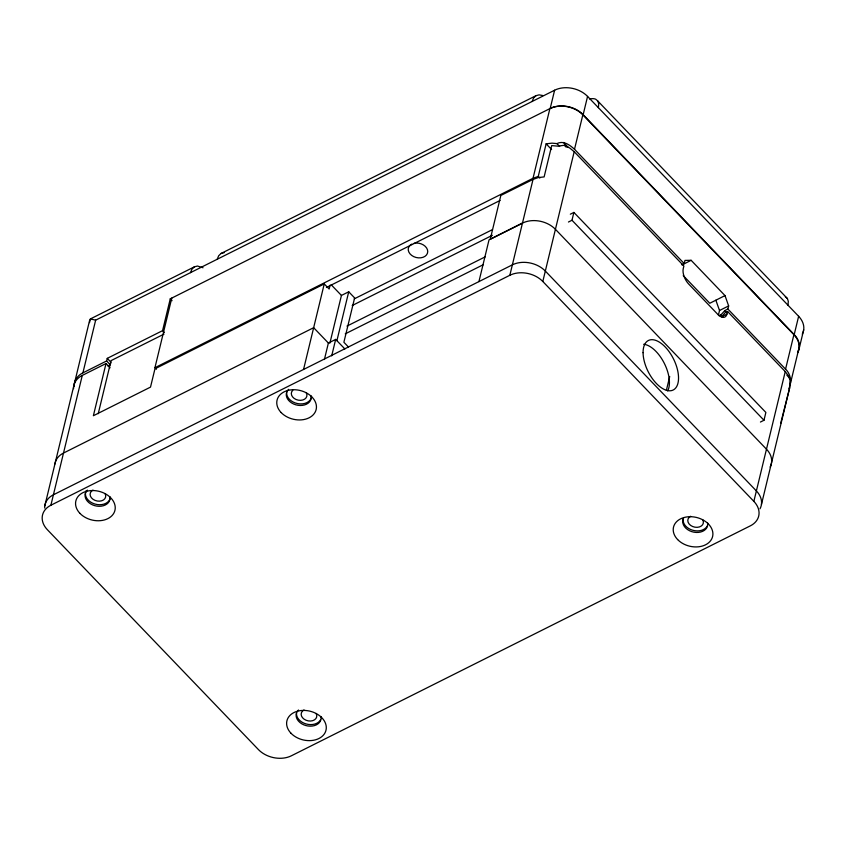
<?xml version="1.0" encoding="UTF-8"?>
<svg xmlns="http://www.w3.org/2000/svg" width="846" height="846" viewBox="0 0 846 846"><rect width="100%" height="100%" fill="white"/><g stroke="black" fill="none" stroke-linecap="round" stroke-linejoin="round"><path stroke-width="1.27" d="M788.958 388.441C791.803 381.958 790.862 374.133 785.564 369.142L727.888 309.054L728.649 305.924L725.001 295.592L691.129 260.304L684.964 260.409L684.203 263.54L682.172 264.555M761.453 504.449L789.688 387.722L790.175 380.489L788.44 375.867L785.247 371.595L727.571 311.497L725.128 312.724L721.596 316.785L726.936 314.109L727.571 311.497M89.517 322.622L90.395 318.931L194.358 266.85L197.467 266.035L203.029 267.748M598.376 107.664L598.735 103.921L597.836 101.055L595.753 99.246A23.445 10.448 -43.8 0 0 589.673 98.982M787.954 305.173L788.324 301.43L787.425 298.564L597.836 101.055M44.827 505.749L73.687 386.379M74.321 383.809L89.708 319.989M785.247 371.595L753.86 501.361A23.741 17.449 13.6 0 1 750.349 525.842L291.384 755.785A23.741 17.449 13.6 0 1 258.432 749.588L47.365 529.702A23.741 17.449 13.6 0 1 50.887 505.231L82.273 375.423L106.004 363.537L110.075 367.82M74.205 386.104A23.741 17.449 13.6 0 1 82.908 372.853L95.651 320.158L554.616 90.215A23.741 17.449 13.6 0 1 587.568 96.412L798.635 316.298A23.741 17.449 13.6 0 1 802.262 334.149M106.004 363.537L93.377 415.735L150.514 387.108L154.945 368.835L324.251 283.918L329.157 289.036L330.077 285.208M82.908 372.853L106.617 360.967L107.252 358.366L162.569 330.649L170.268 298.828L550.196 108.468A23.741 17.449 13.6 0 1 583.158 114.675L794.214 334.551A23.741 17.449 13.6 0 1 797.841 352.401M98.231 413.705L111.069 360.629L163.997 334.117M110.509 363.939L110.932 362.194L107.252 358.366M156.404 369.237L154.934 367.703L171.78 298.067M303.555 369.469L324.251 283.918M324.399 359.508L328.375 343.064L335.672 339.415L344.861 348.943M329.919 343.064L341.435 295.444L348.732 291.785L354.622 297.919L343.888 342.26L348.393 346.955M331.695 355.859L335.672 339.415M336.909 340.663L348.732 291.785M478.931 281.602L489.03 239.862L522.458 223.111A23.741 17.449 13.6 0 1 555.42 229.308L766.476 449.184A23.741 17.449 13.6 0 1 770.114 467.045M154.934 367.703L533.033 178.273L549.879 108.626A23.741 17.449 13.6 0 1 582.841 114.834L793.897 334.709A23.741 17.449 13.6 0 1 797.524 352.56M50.887 505.231L509.842 275.278L533.033 179.415L538.257 177.575L544.126 176.909L551.698 145.607L557.81 146.147L564.388 145.269L569.76 148.05L574.191 151.709L683.885 265.993L683.251 268.594A11.876 6.081 63.4 0 0 688.729 284.097L717.683 314.257A11.876 6.081 63.4 0 0 726.936 314.109M550.196 108.468L554.616 90.215M533.033 178.273L538.246 176.433L546.135 143.831L552.004 143.154L556.932 143.598C563.468 140.267 569.844 144.973 574.508 149.266L684.203 263.54M574.508 149.266L582.841 114.834M753.86 501.361L542.804 281.485L574.191 151.709M583.158 114.675L587.568 96.412M568.449 222.022L571.991 220.246L573.884 212.42L765.873 412.436L763.98 420.261L760.438 422.038M666.394 390.239L669.715 376.512M718.413 315.082L719.523 310.493L715.864 300.214L725.001 295.592M785.564 369.142L793.897 334.709M794.214 334.551L798.635 316.298M780.678 423.349L789.688 387.722M790.153 384.644L798.962 348.235M799.28 348.076L803.7 329.813M190.509 272.645L191.979 269.102L194.358 266.85M217.211 259.267L218.691 255.725L221.06 253.472L535.994 95.683L539.092 94.858L542.72 95.524M532.145 101.467L533.615 97.935L535.994 95.683M719.1 315.748L721.035 314.775L724.842 310.577L727.888 309.054M682.003 264.935L691.129 260.304M107.96 365.98L110.297 364.806L106.617 360.967M326.397 287.481L500.081 200.46M354.263 298.86L492.499 229.594M352.2 305.522L492.393 235.283M346.976 326.101L485.244 256.824M570.331 214.197L573.884 212.42M345.242 333.853L483.415 264.629M715.864 300.214L709.794 303.259L683.24 275.606M719.523 310.493L728.649 305.924M522.458 223.111L490.246 239.217L500.843 195.447L533.033 179.415M221.06 253.472L224.169 252.647M90.395 318.931L95.651 320.158M785.342 296.766L787.425 298.564M721.035 314.775L722.865 316.679M563.478 142.466L568.036 147.215M724.842 310.577L726.672 312.47M786.865 375.19L790.513 378.987M564.388 145.269L566.217 147.172M556.932 143.598L559.671 146.453M546.135 143.831L551.592 149.509M538.246 176.433L539.811 178.051M571.991 220.246L763.98 420.261M331.241 284.816L341.435 295.444M328.724 343.391L313.655 327.698L63.503 453.054A23.741 17.449 13.6 0 0 54.927 464.01M170.268 298.828L172.055 300.69M162.569 330.649L164.357 332.52M509.842 275.278A23.741 17.449 13.6 0 1 542.804 281.485M760.015 508.784A23.741 17.449 13.6 0 0 756.377 490.923L545.321 271.048A23.741 17.449 13.6 0 0 512.359 264.851L53.404 494.794A23.741 17.449 13.6 0 0 44.701 508.044M311.561 396.742A12.658 9.306 13.6 0 1 297.803 403.637A12.658 9.306 13.6 0 1 286.699 392.058M311.095 395.833A12.658 9.306 13.6 0 1 295.814 404.811A12.658 9.306 13.6 0 1 288.645 389.329M707.256 526.032A12.658 9.306 13.6 0 1 692.652 530.231A12.658 9.306 13.6 0 1 683.166 519.042M110.35 497.554A12.658 9.306 13.6 0 1 94.985 504.057A12.658 9.306 13.6 0 1 86.25 490.564M320.634 719.735A12.658 9.306 13.6 0 1 306.041 723.933A12.658 9.306 13.6 0 1 296.544 712.744M707.563 522.817A12.658 9.306 13.6 0 1 693.889 532.176A12.658 9.306 13.6 0 1 683.547 518.302M109.885 496.644A12.658 9.306 13.6 0 1 94.604 505.622A12.658 9.306 13.6 0 1 87.434 490.141M320.941 716.52A12.658 9.306 13.6 0 1 305.66 725.498A12.658 9.306 13.6 0 1 298.49 710.016M643.679 344.28A27.696 14.181 63.4 0 1 664.11 362.945A27.696 14.181 63.4 0 1 667.674 390.926M306.273 392.787A7.91 5.816 13.6 0 1 298.3 400.169A7.91 5.816 13.6 0 1 292.811 390.249M105.063 493.599A7.91 5.816 13.6 0 1 101.7 500.779A7.91 5.816 13.6 0 1 91.431 497.808A7.91 5.816 13.6 0 1 93.007 490.098M316.118 713.474A7.91 5.816 13.6 0 1 312.756 720.655A7.91 5.816 13.6 0 1 302.487 717.683A7.91 5.816 13.6 0 1 304.063 709.974M702.73 519.761A7.91 5.816 13.6 0 1 699.367 526.952A7.91 5.816 13.6 0 1 689.109 523.97A7.91 5.816 13.6 0 1 690.685 516.272M414.011 243.31A9.898 7.276 13.6 0 1 427.738 251.653A9.898 7.276 13.6 0 1 413.683 256.613A9.898 7.276 13.6 0 1 411.843 244.071M73.56 388.674A23.741 17.449 13.6 0 1 82.273 375.423M281.168 412.573A20.103 14.773 13.6 0 0 315.124 412.214A20.103 14.773 13.6 0 0 293.53 389.72A20.103 14.773 13.6 0 0 281.168 412.573M677.625 539.558A20.103 14.773 13.6 0 0 711.581 539.198A20.103 14.773 13.6 0 0 689.987 516.705A20.103 14.773 13.6 0 0 677.625 539.558M79.958 513.385A20.103 14.773 13.6 0 0 113.914 513.025A20.103 14.773 13.6 0 0 92.32 490.532A20.103 14.773 13.6 0 0 79.958 513.385M291.013 733.26A20.103 14.773 13.6 0 0 324.97 732.9A20.103 14.773 13.6 0 0 303.376 710.407A20.103 14.773 13.6 0 0 291.013 733.26M643.076 352.676A27.696 14.181 63.4 0 0 669.831 390.799A27.696 14.181 63.4 0 0 669.524 352.232A27.696 14.181 63.4 0 0 643.076 352.676"/></g></svg>
